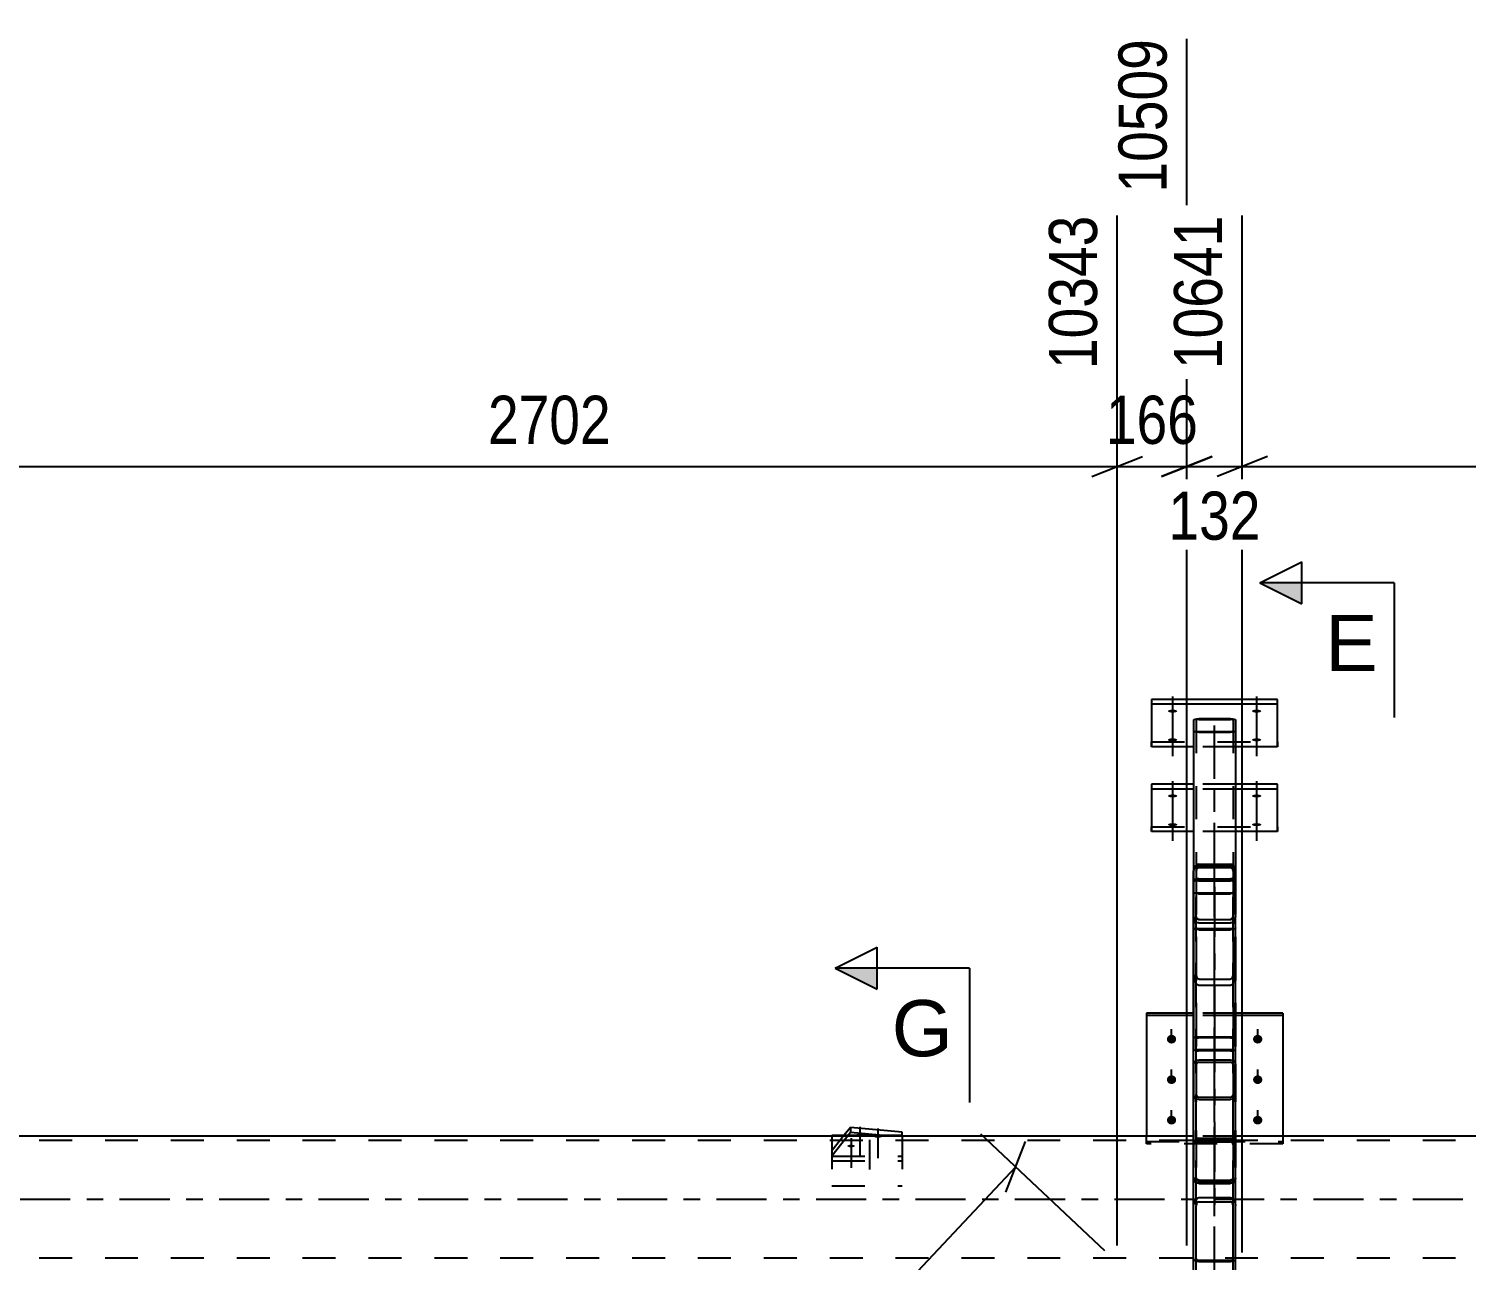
# Model space of a CAD drawing. Header units: millimetres. Extents: x -97 to 744, y -335 to 259.
# Drawn here: x 193.8 to 279.4, y -3.6 to 69.6 of the extents above; entities that cross this region are included whole.
import ezdxf

# ---------------------------------------------------------------- set-up
doc = ezdxf.new("R2010")
doc.units = ezdxf.units.MM
doc.linetypes.add('DXK_LINE_DOT2', pattern=[3.9198, 1.9599, -1.9599])
doc.linetypes.add('DXK_LINE_DOT3', pattern=[5.9187, 2.979, -0.9799, 0.9799, -0.9799])
doc.styles.add('Arial', font='ARIAL.TTF', dxfattribs={"height": 0.2})
doc.styles.add('Arial Narrow', font='ARIALN.TTF', dxfattribs={"height": 0.2})

# ---------------------------------------------------------------- blocks, each defined once
blk = doc.blocks.new('Part-761646924-1832 - 1692')
at = {"color": 2, "linetype": 'Continuous'}
for p, q in [((260.319, 11.069), (260.319, 3.75)), ((263.131, 11.069), (260.319, 11.069)), ((263.131, 10.932), (260.319, 10.932)), ((268.444, 11.069), (265.632, 11.069)), ((268.444, 10.932), (265.632, 10.932)), ((268.444, 11.069), (268.444, 3.75))]:
    blk.add_line(p, q, dxfattribs=at)
at = {"color": 7, "linetype": 'DXK_LINE_DOT2'}
for p, q in [((265.632, 11.069), (263.131, 11.069)), ((265.632, 10.932), (263.131, 10.932)), ((260.319, 3.297), (260.319, 3.75)), ((260.319, 3.434), (268.444, 3.434)), ((268.444, 3.75), (268.444, 3.297)), ((268.444, 3.297), (260.319, 3.297))]:
    blk.add_line(p, q, dxfattribs=at)
blk = doc.blocks.new('Part-761646924-1787 - 1692')
at = {"color": 2, "linetype": 'Continuous'}
for p, q in [((242.708, 4.279), (242.341, 3.807)), ((245.794, 3.998), (242.708, 4.279)), ((245.794, 3.807), (245.794, 3.998))]:
    blk.add_line(p, q, dxfattribs=at)
at = {"color": 7, "linetype": 'DXK_LINE_DOT2'}
for p, q in [((242.708, 4.279), (242.708, 3.998)), ((241.616, 2.594), (242.708, 3.998)), ((242.341, 3.807), (241.616, 2.875)), ((242.708, 3.998), (245.794, 3.716)), ((245.794, 3.807), (245.794, 2.283)), ((241.616, 2.875), (241.616, 2.283)), ((241.616, 2.565), (245.794, 2.565)), ((241.616, 2.283), (245.794, 2.283))]:
    blk.add_line(p, q, dxfattribs=at)
blk = doc.blocks.new('Bolt-761646924-2052 - 1692')
at = {"linetype": 'Continuous'}
for points in [[(243.265, 3.754), (243.218, 3.756), (243.173, 3.761), (243.133, 3.769), (243.098, 3.779), (243.07, 3.792), (243.051, 3.807), (243.041, 3.823), (243.041, 3.839), (243.051, 3.855), (243.07, 3.869), (243.098, 3.882), (243.133, 3.893), (243.173, 3.901), (243.218, 3.906), (243.265, 3.908), (243.312, 3.906), (243.356, 3.901), (243.397, 3.893), (243.432, 3.882), (243.46, 3.869), (243.479, 3.855), (243.489, 3.839), (243.489, 3.823), (243.479, 3.807), (243.46, 3.792), (243.432, 3.779), (243.397, 3.769), (243.356, 3.761), (243.312, 3.756)], [(244.352, 3.655), (244.305, 3.657), (244.261, 3.662), (244.22, 3.67), (244.185, 3.681), (244.157, 3.694), (244.138, 3.708), (244.128, 3.724), (244.128, 3.74), (244.138, 3.756), (244.157, 3.771), (244.185, 3.784), (244.22, 3.794), (244.261, 3.802), (244.305, 3.807), (244.352, 3.809), (244.399, 3.807), (244.444, 3.802), (244.484, 3.794), (244.519, 3.784), (244.547, 3.771), (244.566, 3.756), (244.576, 3.74), (244.576, 3.724), (244.566, 3.708), (244.547, 3.694), (244.519, 3.681), (244.484, 3.67), (244.444, 3.662), (244.399, 3.657)], [(242.751, 3.093), (242.704, 3.095), (242.659, 3.1), (242.619, 3.108), (242.584, 3.119), (242.556, 3.132), (242.537, 3.146), (242.527, 3.162), (242.527, 3.178), (242.537, 3.194), (242.556, 3.209), (242.584, 3.222), (242.619, 3.232), (242.659, 3.241), (242.704, 3.245), (242.751, 3.247), (242.798, 3.245), (242.842, 3.241), (242.883, 3.232), (242.918, 3.222), (242.946, 3.209), (242.965, 3.194), (242.975, 3.178), (242.975, 3.162), (242.965, 3.146), (242.946, 3.132), (242.918, 3.119), (242.883, 3.108), (242.842, 3.1), (242.798, 3.095)]]:
    blk.add_hatch(color=1, dxfattribs=at).paths.add_polyline_path(points)
at = {"color": 1, "linetype": 'Continuous'}
for p, q in [((243.265, 4.301), (243.265, 2.539)), ((242.751, 3.64), (242.751, 1.878)), ((244.352, 4.202), (244.352, 2.44))]:
    blk.add_line(p, q, dxfattribs=at)
at = {"color": 1, "linetype": 'DXK_LINE_DOT2'}
blk.add_line((243.838, 3.541), (243.838, 1.779), dxfattribs=at)
blk = doc.blocks.new('Part-761646924-1754 - 1692')
at = {"color": 7, "linetype": 'DXK_LINE_DOT2'}
for p, q in [((263.317, 0.073), (263.432, 0.112)), ((263.432, 0.112), (265.332, 0.112)), ((265.332, 0.112), (265.447, 0.073)), ((263.132, -0.398), (263.155, -0.203)), ((263.132, -64.881), (263.132, -0.398)), ((263.293, -0.301), (263.282, -0.398)), ((263.282, -64.881), (263.282, -0.398)), ((263.432, -0.143), (263.374, -0.163)), ((263.432, -0.143), (265.332, -0.143)), ((265.389, -0.163), (265.332, -0.143)), ((265.482, -0.398), (265.47, -0.301)), ((265.482, -64.881), (265.482, -0.398)), ((265.609, -0.203), (265.632, -0.398)), ((265.632, -64.881), (265.632, -0.398)), ((263.132, -3.512), (263.152, -3.604)), ((263.152, -3.604), (263.155, -3.61)), ((263.22, -3.664), (263.155, -3.61)), ((263.317, -3.7), (263.22, -3.664)), ((263.293, -3.563), (263.282, -3.512)), ((263.293, -3.563), (263.326, -3.604)), ((263.432, -3.713), (263.317, -3.7)), ((263.326, -3.604), (263.374, -3.623)), ((263.374, -3.623), (263.432, -3.629)), ((263.432, -3.629), (265.332, -3.629)), ((265.332, -3.713), (263.432, -3.713)), ((265.332, -3.629), (265.389, -3.623)), ((265.447, -3.7), (265.332, -3.713)), ((265.389, -3.623), (265.438, -3.605)), ((265.438, -3.605), (265.47, -3.563)), ((265.544, -3.664), (265.447, -3.7)), ((265.47, -3.563), (265.482, -3.512)), ((265.609, -3.61), (265.544, -3.664)), ((265.611, -3.604), (265.609, -3.61)), ((265.632, -3.512), (265.611, -3.604)), ((263.155, -62.085), (263.132, -62.28)), ((263.282, -62.28), (263.293, -62.183)), ((263.432, -61.77), (263.317, -61.809)), ((263.374, -62.045), (263.432, -62.025)), ((263.432, -61.77), (265.332, -61.77)), ((263.432, -62.025), (265.332, -62.025)), ((265.447, -61.809), (265.332, -61.77)), ((265.332, -62.025), (265.389, -62.045)), ((265.47, -62.183), (265.482, -62.28)), ((265.632, -62.28), (265.609, -62.085)), ((263.282, -64.723), (263.132, -64.723)), ((263.132, -64.881), (263.155, -64.92)), ((263.155, -64.92), (263.22, -64.953)), ((263.22, -64.953), (263.317, -64.975)), ((263.293, -64.9), (263.282, -64.881)), ((263.326, -64.917), (263.293, -64.9)), ((263.317, -64.975), (263.432, -64.983)), ((263.374, -64.928), (263.326, -64.917)), ((263.432, -64.932), (263.374, -64.928)), ((263.432, -64.932), (265.332, -64.932)), ((263.432, -64.983), (265.332, -64.983)), ((265.389, -64.928), (265.332, -64.932)), ((265.332, -64.983), (265.447, -64.975)), ((265.438, -64.917), (265.389, -64.928)), ((265.47, -64.9), (265.438, -64.917)), ((265.447, -64.975), (265.544, -64.953)), ((265.482, -64.881), (265.47, -64.9)), ((265.482, -64.723), (265.632, -64.723)), ((265.544, -64.953), (265.609, -64.92)), ((265.609, -64.92), (265.632, -64.881))]:
    blk.add_line(p, q, dxfattribs=at)
for centre, radius, start, end in [((263.617, -0.289), 0.47, 129.63838, 169.4395), ((265.147, -0.289), 0.47, 10.5605, 50.36162), ((263.524, -0.344), 0.235, 129.63838, 169.4395), ((265.239, -0.344), 0.235, 10.5605, 50.36162), ((263.617, -62.171), 0.47, 129.63838, 169.4395), ((263.524, -62.226), 0.235, 129.63838, 169.4395), ((265.239, -62.226), 0.235, 10.5605, 50.36162), ((265.147, -62.171), 0.47, 10.5605, 50.36162)]:
    blk.add_arc(centre, radius, start, end, dxfattribs=at)
blk = doc.blocks.new('Part-761646924-1838 - 1692')
at = {"color": 2, "linetype": 'Continuous'}
for p, q in [((260.631, 24.682), (260.631, 24.398)), ((263.132, 24.682), (260.631, 24.682)), ((260.631, 24.398), (260.631, 21.877)), ((263.132, 24.398), (260.631, 24.398)), ((268.131, 24.682), (265.632, 24.682)), ((268.131, 24.398), (265.632, 24.398)), ((268.131, 24.398), (268.131, 24.682)), ((268.131, 21.877), (268.131, 24.398)), ((263.132, 21.877), (260.631, 21.877)), ((268.131, 21.877), (265.632, 21.877))]:
    blk.add_line(p, q, dxfattribs=at)
at = {"color": 7, "linetype": 'DXK_LINE_DOT2'}
for p, q in [((265.632, 24.682), (263.132, 24.682)), ((265.632, 24.398), (263.132, 24.398)), ((260.631, 21.877), (260.631, 22.16)), ((260.631, 22.16), (268.131, 22.16)), ((265.632, 21.877), (263.132, 21.877)), ((268.131, 22.16), (268.131, 21.877))]:
    blk.add_line(p, q, dxfattribs=at)
blk = doc.blocks.new('Part-761646924-1795 - 1692')
at = {"color": 7, "linetype": 'DXK_LINE_DOT2'}
for p, q in [((349.276, 3.5), (0, 3.5)), ((265.632, 3.75), (263.132, 3.75)), ((349.276, -3.5), (0, -3.5))]:
    blk.add_line(p, q, dxfattribs=at)
at = {"color": 2, "linetype": 'Continuous'}
for p, q in [((263.132, 3.75), (115.632, 3.75)), ((349.276, 3.75), (265.632, 3.75))]:
    blk.add_line(p, q, dxfattribs=at)
at = {"color": 7, "linetype": 'DXK_LINE_DOT3'}
blk.add_line((-2, 0), (349.276, 0), dxfattribs=at)
blk = doc.blocks.new('Part-761646924-1879 - 1692')
at = {"color": 7, "linetype": 'DXK_LINE_DOT3'}
blk.add_line((264.382, -1.001), (264.382, 21.447), dxfattribs=at)
at = {"color": 2, "linetype": 'Continuous'}
for p, q in [((263.155, 19.683), (263.132, 19.522)), ((263.22, 19.819), (263.155, 19.683)), ((263.317, 19.91), (263.22, 19.819)), ((263.432, 19.942), (263.317, 19.91)), ((263.432, 19.942), (265.332, 19.942)), ((265.447, 19.91), (265.332, 19.942)), ((265.544, 19.819), (265.447, 19.91)), ((265.609, 19.683), (265.544, 19.819)), ((265.632, 19.522), (265.609, 19.683))]:
    blk.add_line(p, q, dxfattribs=at)
at = {"color": 7, "linetype": 'DXK_LINE_DOT2'}
for p, q in [((263.326, 19.67), (263.374, 19.716)), ((263.374, 19.716), (263.432, 19.732)), ((263.432, 19.732), (265.332, 19.732)), ((265.332, 19.732), (265.389, 19.716)), ((265.389, 19.716), (265.438, 19.67)), ((263.132, 19.522), (263.132, 1.251)), ((263.282, 19.522), (263.293, 19.602)), ((263.282, 19.522), (263.282, 1.251)), ((263.293, 19.602), (263.326, 19.67)), ((265.438, 19.67), (265.47, 19.602)), ((265.47, 19.602), (265.482, 19.522)), ((265.482, 19.522), (265.482, 1.251)), ((265.632, 19.522), (265.632, 1.251)), ((263.132, 16.857), (263.155, 16.696)), ((263.155, 16.696), (263.22, 16.56)), ((263.22, 16.56), (263.317, 16.469)), ((263.293, 16.777), (263.282, 16.857)), ((263.317, 16.727), (263.293, 16.777)), ((263.326, 16.709), (263.317, 16.727)), ((263.317, 16.469), (263.432, 16.437)), ((263.374, 16.663), (263.326, 16.709)), ((263.432, 16.647), (263.374, 16.663)), ((263.432, 16.647), (265.332, 16.647)), ((263.432, 16.437), (265.332, 16.437)), ((265.389, 16.663), (265.332, 16.647)), ((265.332, 16.437), (265.447, 16.469)), ((265.438, 16.709), (265.389, 16.663)), ((265.438, 16.709), (265.447, 16.727)), ((265.447, 16.727), (265.47, 16.777)), ((265.447, 16.469), (265.544, 16.56)), ((265.47, 16.777), (265.482, 16.857)), ((265.544, 16.56), (265.609, 16.696)), ((265.609, 16.696), (265.632, 16.857)), ((263.317, 3.554), (263.432, 3.578)), ((263.432, 3.578), (265.332, 3.578)), ((265.332, 3.578), (265.447, 3.554)), ((263.132, 3.261), (263.155, 3.382)), ((263.293, 3.321), (263.282, 3.261)), ((263.326, 3.373), (263.293, 3.321)), ((263.374, 3.407), (263.326, 3.373)), ((263.432, 3.419), (263.374, 3.407)), ((263.432, 3.419), (265.332, 3.419)), ((265.389, 3.407), (265.332, 3.419)), ((265.438, 3.373), (265.389, 3.407)), ((265.47, 3.321), (265.438, 3.373)), ((265.482, 3.261), (265.47, 3.321)), ((265.609, 3.382), (265.632, 3.261)), ((263.155, 1.13), (263.132, 1.251)), ((263.282, 1.251), (263.293, 1.19)), ((263.293, 1.19), (263.326, 1.139)), ((263.432, 0.934), (263.317, 0.958)), ((263.326, 1.139), (263.374, 1.104)), ((263.374, 1.104), (263.432, 1.092)), ((263.432, 1.092), (265.332, 1.092)), ((263.432, 0.934), (265.332, 0.934)), ((265.332, 1.092), (265.389, 1.104)), ((265.447, 0.958), (265.332, 0.934)), ((265.389, 1.104), (265.438, 1.139)), ((265.438, 1.139), (265.47, 1.19)), ((265.47, 1.19), (265.482, 1.251)), ((265.632, 1.251), (265.609, 1.13))]:
    blk.add_line(p, q, dxfattribs=at)
for centre, start, end in [((263.443, 3.272), 114.13751, 159.07387), ((265.32, 3.272), 20.92613, 65.86249), ((263.443, 1.24), 200.92613, 245.86249), ((265.32, 1.24), 294.13751, 339.07387)]:
    blk.add_arc(centre, 0.309, start, end, dxfattribs=at)
blk = doc.blocks.new('Part-761646924-1894 - 1692')
at = {"color": 7, "linetype": 'DXK_LINE_DOT3'}
blk.add_line((264.382, -75.615), (264.382, 28.189), dxfattribs=at)
at = {"color": 2, "linetype": 'Continuous'}
for p, q in [((263.132, 19.522), (263.155, 19.683)), ((263.155, 19.683), (263.22, 19.819)), ((263.22, 19.819), (263.317, 19.91)), ((263.317, 19.91), (263.432, 19.942)), ((263.432, 19.942), (265.332, 19.942)), ((265.332, 19.942), (265.447, 19.91)), ((265.447, 19.91), (265.544, 19.819)), ((265.544, 19.819), (265.609, 19.683)), ((265.609, 19.683), (265.632, 19.522)), ((263.132, -66.292), (263.132, 19.522)), ((265.632, -66.292), (265.632, 19.522)), ((263.155, -66.374), (263.132, -66.292)), ((263.22, -66.443), (263.155, -66.374)), ((263.317, -66.49), (263.22, -66.443)), ((263.432, -66.506), (263.317, -66.49)), ((263.432, -66.506), (265.332, -66.506)), ((265.447, -66.49), (265.332, -66.506)), ((265.544, -66.443), (265.447, -66.49)), ((265.609, -66.374), (265.544, -66.443)), ((265.632, -66.292), (265.609, -66.374))]:
    blk.add_line(p, q, dxfattribs=at)
at = {"color": 7, "linetype": 'DXK_LINE_DOT2'}
for p, q in [((263.374, 19.716), (263.326, 19.67)), ((263.432, 19.732), (263.374, 19.716)), ((263.432, 19.732), (265.332, 19.732)), ((265.389, 19.716), (265.332, 19.732)), ((265.438, 19.67), (265.389, 19.716)), ((263.293, 19.602), (263.282, 19.522)), ((263.282, -66.292), (263.282, 19.522)), ((263.326, 19.67), (263.293, 19.602)), ((265.47, 19.602), (265.438, 19.67)), ((265.482, 19.522), (265.47, 19.602)), ((265.482, -66.292), (265.482, 19.522)), ((263.155, 16.696), (263.132, 16.857)), ((263.22, 16.56), (263.155, 16.696)), ((263.317, 16.469), (263.22, 16.56)), ((263.293, 16.777), (263.282, 16.857)), ((263.317, 16.727), (263.293, 16.777)), ((263.326, 16.709), (263.317, 16.727)), ((263.432, 16.437), (263.317, 16.469)), ((263.326, 16.709), (263.374, 16.663)), ((263.374, 16.663), (263.432, 16.647)), ((263.432, 16.647), (265.332, 16.647)), ((263.432, 16.437), (265.332, 16.437)), ((265.332, 16.647), (265.389, 16.663)), ((265.447, 16.469), (265.332, 16.437)), ((265.389, 16.663), (265.438, 16.709)), ((265.438, 16.709), (265.447, 16.727)), ((265.447, 16.727), (265.47, 16.777)), ((265.544, 16.56), (265.447, 16.469)), ((265.47, 16.777), (265.482, 16.857)), ((265.609, 16.696), (265.544, 16.56)), ((265.632, 16.857), (265.609, 16.696)), ((263.132, -64.937), (263.155, -64.855)), ((263.155, -64.855), (263.22, -64.786)), ((263.22, -64.786), (263.317, -64.739)), ((263.293, -64.896), (263.282, -64.937)), ((263.326, -64.861), (263.293, -64.896)), ((263.317, -64.739), (263.432, -64.723)), ((263.374, -64.838), (263.326, -64.861)), ((263.432, -64.83), (263.374, -64.838)), ((263.432, -64.723), (265.332, -64.723)), ((263.432, -64.83), (265.332, -64.83)), ((265.332, -64.723), (265.447, -64.739)), ((265.389, -64.838), (265.332, -64.83)), ((265.438, -64.861), (265.389, -64.838)), ((265.47, -64.896), (265.438, -64.861)), ((265.447, -64.739), (265.544, -64.786)), ((265.482, -64.937), (265.47, -64.896)), ((265.544, -64.786), (265.609, -64.855)), ((265.609, -64.855), (265.632, -64.937)), ((263.282, -66.292), (263.293, -66.333)), ((263.293, -66.333), (263.326, -66.368)), ((263.326, -66.368), (263.374, -66.391)), ((263.374, -66.391), (263.432, -66.399)), ((263.432, -66.399), (265.332, -66.399)), ((265.332, -66.399), (265.389, -66.391)), ((265.389, -66.391), (265.438, -66.368)), ((265.438, -66.368), (265.47, -66.333)), ((265.47, -66.333), (265.482, -66.292))]:
    blk.add_line(p, q, dxfattribs=at)
blk = doc.blocks.new('Bolt-761646924-2071 - 1692')
at = {"linetype": 'Continuous'}
for points in [[(261.819, 9.781), (261.877, 9.776), (261.931, 9.759), (261.981, 9.732), (262.024, 9.696), (262.057, 9.652), (262.081, 9.603), (262.093, 9.55), (262.093, 9.496), (262.081, 9.443), (262.057, 9.394), (262.024, 9.35), (261.981, 9.314), (261.931, 9.287), (261.877, 9.27), (261.819, 9.264), (261.762, 9.27), (261.707, 9.287), (261.658, 9.314), (261.615, 9.35), (261.581, 9.394), (261.558, 9.443), (261.546, 9.496), (261.546, 9.55), (261.558, 9.603), (261.581, 9.652), (261.615, 9.696), (261.658, 9.732), (261.707, 9.759), (261.762, 9.776)], [(266.944, 9.781), (267.002, 9.776), (267.056, 9.759), (267.106, 9.732), (267.149, 9.696), (267.182, 9.652), (267.206, 9.603), (267.218, 9.55), (267.218, 9.496), (267.206, 9.443), (267.182, 9.394), (267.149, 9.35), (267.106, 9.314), (267.056, 9.287), (267.002, 9.27), (266.944, 9.264), (266.887, 9.27), (266.832, 9.287), (266.783, 9.314), (266.74, 9.35), (266.706, 9.394), (266.683, 9.443), (266.671, 9.496), (266.671, 9.55), (266.683, 9.603), (266.706, 9.652), (266.74, 9.696), (266.783, 9.732), (266.832, 9.759), (266.887, 9.776)], [(261.819, 7.373), (261.877, 7.368), (261.931, 7.351), (261.981, 7.324), (262.024, 7.288), (262.057, 7.244), (262.081, 7.195), (262.093, 7.142), (262.093, 7.088), (262.081, 7.035), (262.057, 6.986), (262.024, 6.942), (261.981, 6.906), (261.931, 6.879), (261.877, 6.862), (261.819, 6.856), (261.762, 6.862), (261.707, 6.879), (261.658, 6.906), (261.615, 6.942), (261.581, 6.986), (261.558, 7.035), (261.546, 7.088), (261.546, 7.142), (261.558, 7.195), (261.581, 7.244), (261.615, 7.288), (261.658, 7.324), (261.707, 7.351), (261.762, 7.368)], [(266.944, 7.373), (267.002, 7.368), (267.056, 7.351), (267.106, 7.324), (267.149, 7.288), (267.182, 7.244), (267.206, 7.195), (267.218, 7.142), (267.218, 7.088), (267.206, 7.035), (267.182, 6.986), (267.149, 6.942), (267.106, 6.906), (267.056, 6.879), (267.002, 6.862), (266.944, 6.856), (266.887, 6.862), (266.832, 6.879), (266.783, 6.906), (266.74, 6.942), (266.706, 6.986), (266.683, 7.035), (266.671, 7.088), (266.671, 7.142), (266.683, 7.195), (266.706, 7.244), (266.74, 7.288), (266.783, 7.324), (266.832, 7.351), (266.887, 7.368)], [(261.819, 4.965), (261.877, 4.96), (261.931, 4.943), (261.981, 4.916), (262.024, 4.88), (262.057, 4.836), (262.081, 4.787), (262.093, 4.734), (262.093, 4.68), (262.081, 4.627), (262.057, 4.578), (262.024, 4.534), (261.981, 4.498), (261.931, 4.471), (261.877, 4.454), (261.819, 4.448), (261.762, 4.454), (261.707, 4.471), (261.658, 4.498), (261.615, 4.534), (261.581, 4.578), (261.558, 4.627), (261.546, 4.68), (261.546, 4.734), (261.558, 4.787), (261.581, 4.836), (261.615, 4.88), (261.658, 4.916), (261.707, 4.943), (261.762, 4.96)], [(266.944, 4.965), (267.002, 4.96), (267.056, 4.943), (267.106, 4.916), (267.149, 4.88), (267.182, 4.836), (267.206, 4.787), (267.218, 4.734), (267.218, 4.68), (267.206, 4.627), (267.182, 4.578), (267.149, 4.534), (267.106, 4.498), (267.056, 4.471), (267.002, 4.454), (266.944, 4.448), (266.887, 4.454), (266.832, 4.471), (266.783, 4.498), (266.74, 4.534), (266.706, 4.578), (266.683, 4.627), (266.671, 4.68), (266.671, 4.734), (266.683, 4.787), (266.706, 4.836), (266.74, 4.88), (266.783, 4.916), (266.832, 4.943), (266.887, 4.96)]]:
    blk.add_hatch(color=1, dxfattribs=at).paths.add_polyline_path(points)
at = {"color": 1, "linetype": 'Continuous'}
for p, q in [((261.819, 9.412), (261.819, 10.121)), ((266.944, 9.412), (266.944, 10.121)), ((261.819, 7.004), (261.819, 7.713)), ((266.944, 7.004), (266.944, 7.713)), ((261.819, 4.596), (261.819, 5.305)), ((266.944, 4.596), (266.944, 5.305))]:
    blk.add_line(p, q, dxfattribs=at)
at = {"color": 1, "linetype": 'DXK_LINE_DOT2'}
for p, q in [((264.382, 9.412), (264.382, 10.121)), ((264.382, 4.596), (264.382, 5.305))]:
    blk.add_line(p, q, dxfattribs=at)
blk = doc.blocks.new('Part-761646924-1962 - 1692')
at = {"color": 7, "linetype": 'DXK_LINE_DOT3'}
blk.add_line((264.382, 10.535), (264.382, -1.109), dxfattribs=at)
at = {"color": 7, "linetype": 'DXK_LINE_DOT2'}
for p, q in [((263.132, 8.008), (263.155, 8.115)), ((263.132, 8.008), (263.132, 1.3)), ((263.155, 8.115), (263.22, 8.207)), ((263.22, 8.207), (263.317, 8.268)), ((263.293, 8.061), (263.282, 8.008)), ((263.282, 8.008), (263.282, 1.3)), ((263.326, 8.107), (263.293, 8.061)), ((263.317, 8.268), (263.432, 8.289)), ((263.374, 8.138), (263.326, 8.107)), ((263.432, 8.149), (263.374, 8.138)), ((263.432, 8.289), (265.332, 8.289)), ((263.432, 8.149), (265.332, 8.149)), ((265.332, 8.289), (265.447, 8.268)), ((265.389, 8.138), (265.332, 8.149)), ((265.438, 8.107), (265.389, 8.138)), ((265.47, 8.061), (265.438, 8.107)), ((265.447, 8.268), (265.544, 8.207)), ((265.482, 8.008), (265.47, 8.061)), ((265.482, 8.008), (265.482, 1.3)), ((265.544, 8.207), (265.609, 8.115)), ((265.609, 8.115), (265.632, 8.008)), ((265.632, 8.008), (265.632, 1.3)), ((263.155, 6.114), (263.132, 6.222)), ((263.22, 6.023), (263.155, 6.114)), ((263.317, 5.962), (263.22, 6.023)), ((263.282, 6.222), (263.293, 6.168)), ((263.293, 6.168), (263.326, 6.122)), ((263.326, 6.122), (263.374, 6.092)), ((263.374, 6.092), (263.432, 6.081)), ((263.432, 6.081), (265.332, 6.081)), ((265.332, 6.081), (265.389, 6.092)), ((265.389, 6.092), (265.438, 6.122)), ((265.438, 6.122), (265.47, 6.168)), ((265.544, 6.023), (265.447, 5.962)), ((265.47, 6.168), (265.482, 6.222)), ((265.609, 6.114), (265.544, 6.023)), ((265.632, 6.222), (265.609, 6.114)), ((263.432, 5.94), (263.317, 5.962)), ((263.432, 5.94), (265.332, 5.94)), ((265.447, 5.962), (265.332, 5.94)), ((263.151, 3.427), (263.132, 3.322)), ((263.155, 3.444), (263.151, 3.427)), ((263.293, 3.383), (263.326, 3.435)), ((263.432, 3.641), (263.317, 3.617)), ((263.326, 3.435), (263.374, 3.47)), ((263.374, 3.47), (263.432, 3.482)), ((263.432, 3.641), (265.332, 3.641)), ((263.432, 3.482), (265.332, 3.482)), ((265.447, 3.617), (265.332, 3.641)), ((265.332, 3.482), (265.389, 3.47)), ((265.389, 3.47), (265.438, 3.435)), ((265.438, 3.435), (265.47, 3.383)), ((265.612, 3.427), (265.609, 3.444)), ((265.632, 3.322), (265.612, 3.427)), ((263.282, 3.322), (263.293, 3.383)), ((265.47, 3.383), (265.482, 3.322)), ((263.132, 1.3), (263.155, 1.178)), ((263.293, 1.239), (263.282, 1.3)), ((263.326, 1.187), (263.293, 1.239)), ((263.317, 1.005), (263.432, 0.981)), ((263.374, 1.153), (263.326, 1.187)), ((263.432, 1.141), (263.374, 1.153)), ((263.432, 1.141), (265.332, 1.141)), ((263.432, 0.981), (265.332, 0.981)), ((265.389, 1.153), (265.332, 1.141)), ((265.332, 0.981), (265.447, 1.005)), ((265.438, 1.187), (265.389, 1.153)), ((265.47, 1.239), (265.438, 1.187)), ((265.482, 1.3), (265.47, 1.239)), ((265.609, 1.178), (265.632, 1.3))]:
    blk.add_line(p, q, dxfattribs=at)
for centre, start, end in [((265.319, 3.334), 20.75832, 65.68004), ((263.445, 1.288), 200.75832, 245.68004), ((265.319, 1.288), 294.31996, 339.24168)]:
    blk.add_arc(centre, 0.31, start, end, dxfattribs=at)
blk = doc.blocks.new('Bolt-761646924-2017 - 1692')
at = {"linetype": 'Continuous'}
for points in [[(266.881, 24.081), (266.938, 24.079), (266.993, 24.073), (267.043, 24.064), (267.085, 24.051), (267.119, 24.036), (267.143, 24.019), (267.154, 24.001), (267.154, 23.982), (267.143, 23.964), (267.119, 23.947), (267.085, 23.932), (267.043, 23.919), (266.993, 23.91), (266.938, 23.904), (266.881, 23.902), (266.824, 23.904), (266.769, 23.91), (266.719, 23.919), (266.677, 23.932), (266.643, 23.947), (266.619, 23.964), (266.608, 23.982), (266.608, 24.001), (266.619, 24.019), (266.643, 24.036), (266.677, 24.051), (266.719, 24.064), (266.769, 24.073), (266.824, 24.079)], [(266.881, 22.373), (266.938, 22.371), (266.993, 22.365), (267.043, 22.356), (267.085, 22.343), (267.119, 22.328), (267.143, 22.311), (267.154, 22.293), (267.154, 22.274), (267.143, 22.256), (267.119, 22.239), (267.085, 22.224), (267.043, 22.211), (266.993, 22.202), (266.938, 22.196), (266.881, 22.194), (266.824, 22.196), (266.769, 22.202), (266.719, 22.211), (266.677, 22.224), (266.643, 22.239), (266.619, 22.256), (266.608, 22.274), (266.608, 22.293), (266.619, 22.311), (266.643, 22.328), (266.677, 22.343), (266.719, 22.356), (266.769, 22.365), (266.824, 22.371)]]:
    blk.add_hatch(color=1, dxfattribs=at).paths.add_polyline_path(points)
at = {"color": 1, "linetype": 'Continuous'}
for p, q in [((266.881, 24.866), (266.881, 23.022)), ((266.881, 23.158), (266.881, 21.314))]:
    blk.add_line(p, q, dxfattribs=at)
blk = doc.blocks.new('Part-761646924-2043 - 1692')
at = {"color": 2, "linetype": 'Continuous'}
for p, q in [((263.131, 18.891), (263.132, 18.893)), ((263.131, 18.891), (263.131, 8.93)), ((263.131, 9.549), (263.132, 9.55)), ((263.132, 8.929), (263.131, 8.93))]:
    blk.add_line(p, q, dxfattribs=at)
at = {"color": 7, "linetype": 'DXK_LINE_DOT2'}
for p, q in [((263.132, 18.893), (263.154, 18.929)), ((263.154, 18.929), (263.219, 18.96)), ((263.219, 18.96), (263.316, 18.981)), ((263.292, 18.91), (263.281, 18.891)), ((263.281, 18.891), (263.281, 8.93)), ((263.325, 18.926), (263.292, 18.91)), ((263.316, 18.981), (263.431, 18.989)), ((263.374, 18.936), (263.325, 18.926)), ((263.431, 18.94), (263.374, 18.936)), ((263.431, 18.989), (265.331, 18.989)), ((263.431, 18.94), (265.331, 18.94)), ((265.331, 18.989), (265.446, 18.981)), ((265.388, 18.936), (265.331, 18.94)), ((265.437, 18.926), (265.388, 18.936)), ((265.469, 18.91), (265.437, 18.926)), ((265.446, 18.981), (265.543, 18.96)), ((265.481, 18.891), (265.469, 18.91)), ((265.481, 18.891), (265.481, 8.93)), ((265.543, 18.96), (265.608, 18.929)), ((265.608, 18.929), (265.631, 18.891)), ((265.631, 18.891), (265.631, 8.93)), ((263.154, 18.236), (263.131, 18.273)), ((263.219, 18.204), (263.154, 18.236)), ((263.316, 18.183), (263.219, 18.204)), ((263.281, 18.273), (263.292, 18.254)), ((263.292, 18.254), (263.325, 18.239)), ((263.431, 18.175), (263.316, 18.183)), ((263.325, 18.239), (263.374, 18.228)), ((263.374, 18.228), (263.431, 18.224)), ((263.431, 18.224), (265.331, 18.224)), ((263.431, 18.175), (265.331, 18.175)), ((265.331, 18.224), (265.388, 18.228)), ((265.446, 18.183), (265.331, 18.175)), ((265.388, 18.228), (265.437, 18.239)), ((265.437, 18.239), (265.447, 18.243)), ((265.543, 18.204), (265.446, 18.183)), ((265.447, 18.243), (265.469, 18.254)), ((265.469, 18.254), (265.481, 18.273)), ((265.608, 18.236), (265.543, 18.204)), ((265.631, 18.273), (265.608, 18.236)), ((263.132, 9.55), (263.154, 9.586)), ((263.219, 9.618), (263.154, 9.586)), ((263.316, 9.639), (263.219, 9.618)), ((263.281, 9.549), (263.292, 9.567)), ((263.292, 9.567), (263.325, 9.583)), ((263.431, 9.646), (263.316, 9.639)), ((263.325, 9.583), (263.374, 9.594)), ((263.374, 9.594), (263.431, 9.597)), ((265.331, 9.646), (263.431, 9.646)), ((265.331, 9.597), (263.431, 9.597)), ((265.446, 9.639), (265.331, 9.646)), ((265.331, 9.597), (265.388, 9.594)), ((265.388, 9.594), (265.437, 9.583)), ((265.437, 9.583), (265.469, 9.567)), ((265.543, 9.618), (265.446, 9.639)), ((265.469, 9.567), (265.481, 9.549)), ((265.608, 9.586), (265.543, 9.618)), ((265.631, 9.549), (265.608, 9.586)), ((263.154, 8.893), (263.132, 8.929)), ((263.154, 8.893), (263.219, 8.861)), ((263.219, 8.861), (263.316, 8.84)), ((263.292, 8.912), (263.281, 8.93)), ((263.325, 8.896), (263.292, 8.912)), ((263.316, 8.84), (263.431, 8.833)), ((263.374, 8.885), (263.325, 8.896)), ((263.431, 8.882), (263.374, 8.885)), ((265.331, 8.882), (263.431, 8.882)), ((265.331, 8.833), (263.431, 8.833)), ((265.388, 8.885), (265.331, 8.882)), ((265.331, 8.833), (265.446, 8.84)), ((265.437, 8.896), (265.388, 8.885)), ((265.469, 8.912), (265.437, 8.896)), ((265.446, 8.84), (265.543, 8.861)), ((265.481, 8.93), (265.469, 8.912)), ((265.543, 8.861), (265.608, 8.893)), ((265.608, 8.893), (265.631, 8.93))]:
    blk.add_line(p, q, dxfattribs=at)
at = {"color": 7, "linetype": 'DXK_LINE_DOT3'}
blk.add_line((264.381, 18.582), (264.381, 9.239), dxfattribs=at)
blk = doc.blocks.new('Part-761646924-2050 - 1692')
at = {"color": 2, "linetype": 'Continuous'}
for p, q in [((263.132, 28.491), (263.155, 28.528)), ((263.132, 28.491), (263.132, 19.522)), ((263.155, 28.528), (263.22, 28.56)), ((263.22, 28.56), (263.317, 28.581)), ((263.317, 28.581), (263.432, 28.589)), ((263.432, 28.589), (265.332, 28.589)), ((265.332, 28.589), (265.447, 28.581)), ((265.447, 28.581), (265.544, 28.56)), ((265.544, 28.56), (265.609, 28.528)), ((265.609, 28.528), (265.632, 28.491)), ((265.632, 28.491), (265.632, 19.521)), ((263.155, 19.763), (263.132, 19.726)), ((263.204, 19.787), (263.155, 19.763)), ((265.559, 19.787), (265.609, 19.763)), ((265.632, 19.726), (265.609, 19.763))]:
    blk.add_line(p, q, dxfattribs=at)
at = {"color": 7, "linetype": 'DXK_LINE_DOT2'}
for p, q in [((263.293, 28.51), (263.282, 28.491)), ((263.282, 28.491), (263.282, 19.107)), ((263.326, 28.525), (263.293, 28.51)), ((263.374, 28.536), (263.326, 28.525)), ((263.432, 28.54), (263.374, 28.536)), ((263.432, 28.54), (265.332, 28.54)), ((265.389, 28.536), (265.332, 28.54)), ((265.438, 28.525), (265.389, 28.536)), ((265.47, 28.51), (265.438, 28.525)), ((265.482, 28.491), (265.47, 28.51)), ((265.482, 28.491), (265.482, 19.107)), ((263.155, 27.835), (263.132, 27.873)), ((263.22, 27.804), (263.155, 27.835)), ((263.317, 27.783), (263.22, 27.804)), ((263.282, 27.873), (263.293, 27.854)), ((263.293, 27.854), (263.326, 27.838)), ((263.432, 27.775), (263.317, 27.783)), ((263.326, 27.838), (263.374, 27.828)), ((263.374, 27.828), (263.432, 27.824)), ((263.432, 27.824), (265.332, 27.824)), ((263.432, 27.775), (265.332, 27.775)), ((265.332, 27.824), (265.389, 27.828)), ((265.447, 27.783), (265.332, 27.775)), ((265.389, 27.828), (265.438, 27.838)), ((265.438, 27.838), (265.447, 27.843)), ((265.447, 27.843), (265.47, 27.854)), ((265.544, 27.804), (265.447, 27.783)), ((265.47, 27.854), (265.482, 27.873)), ((265.609, 27.835), (265.544, 27.804)), ((265.632, 27.873), (265.609, 27.835)), ((263.22, 19.795), (263.204, 19.787)), ((263.317, 19.816), (263.22, 19.795)), ((263.282, 19.726), (263.293, 19.744)), ((263.293, 19.744), (263.326, 19.76)), ((263.432, 19.823), (263.317, 19.816)), ((263.326, 19.76), (263.374, 19.771)), ((263.374, 19.771), (263.432, 19.774)), ((263.432, 19.823), (265.332, 19.823)), ((263.432, 19.774), (265.332, 19.774)), ((265.447, 19.816), (265.332, 19.823)), ((265.332, 19.774), (265.389, 19.771)), ((265.389, 19.771), (265.438, 19.76)), ((265.438, 19.76), (265.47, 19.744)), ((265.544, 19.795), (265.447, 19.816)), ((265.47, 19.744), (265.482, 19.726)), ((265.544, 19.795), (265.559, 19.787)), ((263.132, 19.522), (263.132, 19.107)), ((263.132, 19.107), (263.155, 19.07)), ((263.155, 19.07), (263.22, 19.038)), ((263.22, 19.038), (263.317, 19.017)), ((263.293, 19.089), (263.282, 19.107)), ((263.326, 19.073), (263.293, 19.089)), ((263.317, 19.017), (263.432, 19.01)), ((263.374, 19.062), (263.326, 19.073)), ((263.432, 19.059), (263.374, 19.062)), ((263.432, 19.059), (265.332, 19.059)), ((263.432, 19.01), (265.332, 19.01)), ((265.389, 19.062), (265.332, 19.059)), ((265.332, 19.01), (265.447, 19.017)), ((265.438, 19.073), (265.389, 19.062)), ((265.47, 19.089), (265.438, 19.073)), ((265.447, 19.017), (265.544, 19.038)), ((265.482, 19.107), (265.47, 19.089)), ((265.544, 19.038), (265.609, 19.07)), ((265.609, 19.07), (265.632, 19.107)), ((265.632, 19.521), (265.632, 19.107))]:
    blk.add_line(p, q, dxfattribs=at)
at = {"color": 7, "linetype": 'DXK_LINE_DOT3'}
blk.add_line((264.382, 19.416), (264.382, 28.182), dxfattribs=at)
blk = doc.blocks.new('Bolt-761646924-2109 - 1692')
at = {"linetype": 'Continuous'}
for points in [[(266.881, 29.125), (266.938, 29.123), (266.993, 29.118), (267.043, 29.108), (267.085, 29.096), (267.119, 29.081), (267.143, 29.063), (267.154, 29.045), (267.154, 29.026), (267.143, 29.008), (267.119, 28.991), (267.085, 28.976), (267.043, 28.963), (266.993, 28.954), (266.938, 28.948), (266.881, 28.946), (266.824, 28.948), (266.769, 28.954), (266.719, 28.963), (266.677, 28.976), (266.643, 28.991), (266.619, 29.008), (266.608, 29.026), (266.608, 29.045), (266.619, 29.063), (266.643, 29.081), (266.677, 29.096), (266.719, 29.108), (266.769, 29.118), (266.824, 29.123)], [(266.881, 27.417), (266.938, 27.415), (266.993, 27.41), (267.043, 27.4), (267.085, 27.388), (267.119, 27.373), (267.143, 27.355), (267.154, 27.337), (267.154, 27.318), (267.143, 27.3), (267.119, 27.283), (267.085, 27.268), (267.043, 27.255), (266.993, 27.246), (266.938, 27.24), (266.881, 27.238), (266.824, 27.24), (266.769, 27.246), (266.719, 27.255), (266.677, 27.268), (266.643, 27.283), (266.619, 27.3), (266.608, 27.318), (266.608, 27.337), (266.619, 27.355), (266.643, 27.373), (266.677, 27.388), (266.719, 27.4), (266.769, 27.41), (266.824, 27.415)]]:
    blk.add_hatch(color=1, dxfattribs=at).paths.add_polyline_path(points)
at = {"color": 1, "linetype": 'Continuous'}
for p, q in [((266.881, 29.911), (266.881, 28.067)), ((266.881, 28.202), (266.881, 26.359))]:
    blk.add_line(p, q, dxfattribs=at)
blk = doc.blocks.new('Part-761646924-2113 - 1692')
at = {"color": 2, "linetype": 'Continuous'}
for p, q in [((260.631, 29.726), (260.631, 29.443)), ((268.131, 29.726), (260.631, 29.726)), ((260.631, 29.443), (260.631, 26.921)), ((268.131, 29.443), (260.631, 29.443)), ((268.131, 29.443), (268.131, 29.726)), ((268.131, 26.921), (268.131, 29.443)), ((263.132, 26.921), (260.631, 26.921)), ((268.131, 26.921), (265.632, 26.921))]:
    blk.add_line(p, q, dxfattribs=at)
at = {"color": 7, "linetype": 'DXK_LINE_DOT2'}
for p, q in [((260.631, 26.921), (260.631, 27.205)), ((260.631, 27.205), (268.131, 27.205)), ((265.632, 26.921), (263.132, 26.921)), ((268.131, 27.205), (268.131, 26.921))]:
    blk.add_line(p, q, dxfattribs=at)
blk = doc.blocks.new('Bolt-761646924-2114 - 1692')
at = {"linetype": 'Continuous'}
for points in [[(261.881, 24.081), (261.938, 24.079), (261.993, 24.073), (262.043, 24.064), (262.085, 24.051), (262.119, 24.036), (262.143, 24.019), (262.154, 24.001), (262.154, 23.982), (262.143, 23.964), (262.119, 23.947), (262.085, 23.932), (262.043, 23.919), (261.993, 23.91), (261.938, 23.904), (261.881, 23.902), (261.824, 23.904), (261.769, 23.91), (261.719, 23.919), (261.677, 23.932), (261.643, 23.947), (261.619, 23.964), (261.608, 23.982), (261.608, 24.001), (261.619, 24.019), (261.643, 24.036), (261.677, 24.051), (261.719, 24.064), (261.769, 24.073), (261.824, 24.079)], [(261.881, 22.373), (261.938, 22.371), (261.993, 22.365), (262.043, 22.356), (262.085, 22.343), (262.119, 22.328), (262.143, 22.311), (262.154, 22.293), (262.154, 22.274), (262.143, 22.256), (262.119, 22.239), (262.085, 22.224), (262.043, 22.211), (261.993, 22.202), (261.938, 22.196), (261.881, 22.194), (261.824, 22.196), (261.769, 22.202), (261.719, 22.211), (261.677, 22.224), (261.643, 22.239), (261.619, 22.256), (261.608, 22.274), (261.608, 22.293), (261.619, 22.311), (261.643, 22.328), (261.677, 22.343), (261.719, 22.356), (261.769, 22.365), (261.824, 22.371)]]:
    blk.add_hatch(color=1, dxfattribs=at).paths.add_polyline_path(points)
at = {"color": 1, "linetype": 'Continuous'}
for p, q in [((261.881, 24.866), (261.881, 23.022)), ((261.881, 23.158), (261.881, 21.314))]:
    blk.add_line(p, q, dxfattribs=at)
blk = doc.blocks.new('Part-761646924-2150 - 1692')
at = {"color": 2, "linetype": 'Continuous'}
for p, q in [((241.616, 3.807), (241.616, 3.75)), ((241.616, 3.807), (245.794, 3.807)), ((245.794, 3.807), (245.794, 3.75))]:
    blk.add_line(p, q, dxfattribs=at)
at = {"color": 7, "linetype": 'DXK_LINE_DOT2'}
for p, q in [((241.616, 3.75), (241.616, 0.807)), ((245.794, 3.75), (245.794, 0.807)), ((241.616, 0.807), (245.794, 0.807))]:
    blk.add_line(p, q, dxfattribs=at)
blk = doc.blocks.new('Part-761646924-2160 - 1692')
at = {"color": 7, "linetype": 'DXK_LINE_DOT2'}
for p, q in [((263.132, -31.696), (263.132, 16.437)), ((263.282, 16.437), (263.132, 16.437)), ((263.282, -31.696), (263.282, 16.437)), ((265.482, -31.696), (265.482, 16.437)), ((265.482, 16.437), (265.632, 16.437)), ((265.632, -31.696), (265.632, 16.437)), ((263.155, 16.113), (263.132, 16.166)), ((263.22, 16.068), (263.155, 16.113)), ((263.317, 16.038), (263.22, 16.068)), ((263.282, 16.166), (263.293, 16.139)), ((263.293, 16.139), (263.326, 16.117)), ((263.432, 16.028), (263.317, 16.038)), ((263.326, 16.117), (263.374, 16.102)), ((263.374, 16.102), (263.432, 16.097)), ((263.432, 16.097), (265.332, 16.097)), ((263.432, 16.028), (265.332, 16.028)), ((265.332, 16.097), (265.389, 16.102)), ((265.447, 16.038), (265.332, 16.028)), ((265.389, 16.102), (265.438, 16.117)), ((265.438, 16.117), (265.47, 16.139)), ((265.544, 16.068), (265.447, 16.038)), ((265.47, 16.139), (265.482, 16.166)), ((265.609, 16.113), (265.544, 16.068)), ((265.632, 16.166), (265.609, 16.113)), ((263.132, 13.432), (263.155, 13.169)), ((263.293, 13.3), (263.282, 13.432)), ((263.432, 13.088), (263.374, 13.114)), ((263.432, 13.088), (265.332, 13.088)), ((265.389, 13.114), (265.332, 13.088)), ((265.482, 13.432), (265.47, 13.3)), ((265.609, 13.169), (265.632, 13.432)), ((263.317, 12.796), (263.432, 12.744)), ((263.432, 12.744), (265.332, 12.744)), ((265.332, 12.744), (265.447, 12.796)), ((263.132, -29.953), (263.155, -29.848)), ((263.155, -29.848), (263.22, -29.759)), ((263.22, -29.759), (263.317, -29.699)), ((263.293, -29.901), (263.282, -29.953)), ((263.326, -29.856), (263.293, -29.901)), ((263.317, -29.699), (263.432, -29.678)), ((263.374, -29.826), (263.326, -29.856)), ((263.432, -29.816), (263.374, -29.826)), ((263.432, -29.678), (265.332, -29.678)), ((263.432, -29.816), (265.332, -29.816)), ((265.332, -29.678), (265.447, -29.699)), ((265.389, -29.826), (265.332, -29.816)), ((265.438, -29.856), (265.389, -29.826)), ((265.47, -29.901), (265.438, -29.856)), ((265.447, -29.699), (265.544, -29.759)), ((265.482, -29.953), (265.47, -29.901)), ((265.544, -29.759), (265.609, -29.848)), ((265.609, -29.848), (265.632, -29.953)), ((263.155, -31.801), (263.132, -31.696)), ((263.22, -31.89), (263.155, -31.801)), ((263.317, -31.95), (263.22, -31.89)), ((263.282, -31.696), (263.293, -31.748)), ((263.293, -31.748), (263.326, -31.793)), ((263.432, -31.971), (263.317, -31.95)), ((263.326, -31.793), (263.374, -31.823)), ((263.374, -31.823), (263.432, -31.833)), ((263.432, -31.833), (265.332, -31.833)), ((263.432, -31.971), (265.332, -31.971)), ((265.332, -31.833), (265.389, -31.823)), ((265.447, -31.95), (265.332, -31.971)), ((265.389, -31.823), (265.438, -31.793)), ((265.438, -31.793), (265.47, -31.748)), ((265.544, -31.89), (265.447, -31.95)), ((265.47, -31.748), (265.482, -31.696)), ((265.609, -31.801), (265.544, -31.89)), ((265.632, -31.696), (265.609, -31.801))]:
    blk.add_line(p, q, dxfattribs=at)
for centre, radius, start, end in [((263.849, 13.25), 0.699, 186.67678, 220.44849), ((263.64, 13.341), 0.35, 186.67678, 220.44849), ((265.123, 13.341), 0.35, 319.55151, 353.32322), ((264.915, 13.25), 0.699, 319.55151, 353.32322)]:
    blk.add_arc(centre, radius, start, end, dxfattribs=at)
blk = doc.blocks.new('Bolt-761646924-2187 - 1692')
at = {"linetype": 'Continuous'}
for points in [[(261.881, 29.125), (261.938, 29.123), (261.993, 29.118), (262.043, 29.108), (262.085, 29.096), (262.119, 29.081), (262.143, 29.063), (262.154, 29.045), (262.154, 29.026), (262.143, 29.008), (262.119, 28.991), (262.085, 28.976), (262.043, 28.963), (261.993, 28.954), (261.938, 28.948), (261.881, 28.946), (261.824, 28.948), (261.769, 28.954), (261.719, 28.963), (261.677, 28.976), (261.643, 28.991), (261.619, 29.008), (261.608, 29.026), (261.608, 29.045), (261.619, 29.063), (261.643, 29.081), (261.677, 29.096), (261.719, 29.108), (261.769, 29.118), (261.824, 29.123)], [(261.881, 27.417), (261.938, 27.415), (261.993, 27.41), (262.043, 27.4), (262.085, 27.388), (262.119, 27.373), (262.143, 27.355), (262.154, 27.337), (262.154, 27.318), (262.143, 27.3), (262.119, 27.283), (262.085, 27.268), (262.043, 27.255), (261.993, 27.246), (261.938, 27.24), (261.881, 27.238), (261.824, 27.24), (261.769, 27.246), (261.719, 27.255), (261.677, 27.268), (261.643, 27.283), (261.619, 27.3), (261.608, 27.318), (261.608, 27.337), (261.619, 27.355), (261.643, 27.373), (261.677, 27.388), (261.719, 27.4), (261.769, 27.41), (261.824, 27.415)]]:
    blk.add_hatch(color=1, dxfattribs=at).paths.add_polyline_path(points)
at = {"color": 1, "linetype": 'Continuous'}
for p, q in [((261.881, 29.911), (261.881, 28.067)), ((261.881, 28.202), (261.881, 26.359))]:
    blk.add_line(p, q, dxfattribs=at)
blk = doc.blocks.new('StraightDimension-761646924-2467 - 1692')
at = {"color": 7, "linetype": 'Continuous'}
for p, q in [((266.026, -3.163), (266.026, 58.522)), ((333.584, -2.75), (333.584, 58.522)), ((267.526, 44.181), (264.526, 42.981)), ((332.084, 42.981), (335.084, 44.181)), ((266.026, 43.581), (333.584, 43.581))]:
    blk.add_line(p, q, dxfattribs=at)
at = {"color": 0, "linetype": 'Continuous'}
blk.add_wipeout([(332.984, 59.122), (328.784, 59.122), (328.784, 48.781), (332.984, 48.781)], dxfattribs=at)
at = {"color": 0}
blk.add_wipeout([(304.061, 44.331), (304.061, 48.531), (295.549, 48.531), (295.549, 44.331)], dxfattribs=at)
at = {"color": 3, "linetype": 'Continuous', "style": 'Arial Narrow'}
blk.add_text('13343', height=2.8633, rotation=90.00021, dxfattribs=at).set_placement((332.384, 49.381))
at = {"color": 3, "style": 'Arial Narrow'}
blk.add_text('2702', height=2.8633, dxfattribs=at).set_placement((296.149, 44.931))
blk = doc.blocks.new('StraightDimension-761646924-2441 - 1692')
at = {"color": 7, "linetype": 'Continuous'}
for p, q in [((262.726, -2.75), (262.726, 69.022)), ((258.584, -2.75), (258.584, 58.522)), ((257.084, 42.981), (260.084, 44.181)), ((264.226, 44.181), (261.226, 42.981)), ((258.584, 43.581), (262.726, 43.581))]:
    blk.add_line(p, q, dxfattribs=at)
at = {"color": 0, "linetype": 'Continuous'}
blk.add_wipeout([(262.126, 69.622), (257.926, 69.622), (257.926, 59.281), (262.126, 59.281)], dxfattribs=at)
at = {"color": 3, "linetype": 'Continuous', "style": 'Arial Narrow'}
blk.add_text('10509', height=2.8633, rotation=90.00021, dxfattribs=at).set_placement((261.526, 59.881))
at = {"color": 0}
blk.add_wipeout([(263.997, 44.331), (263.997, 48.531), (257.313, 48.531), (257.313, 44.331)], dxfattribs=at)
at = {"color": 3, "style": 'Arial Narrow'}
blk.add_text('166', height=2.8633, dxfattribs=at).set_placement((257.913, 44.931))
blk = doc.blocks.new('StraightDimension-761646924-2423 - 1692')
at = {"color": 7, "linetype": 'Continuous'}
for p, q in [((258.584, -2.75), (258.584, 58.522)), ((191.026, -3.163), (191.026, 56.693)), ((192.526, 44.181), (189.526, 42.981)), ((257.084, 42.981), (260.084, 44.181)), ((191.026, 43.581), (258.584, 43.581))]:
    blk.add_line(p, q, dxfattribs=at)
at = {"color": 0, "linetype": 'Continuous'}
blk.add_wipeout([(257.984, 59.122), (253.784, 59.122), (253.784, 48.781), (257.984, 48.781)], dxfattribs=at)
at = {"color": 0}
blk.add_wipeout([(229.061, 44.331), (229.061, 48.531), (220.549, 48.531), (220.549, 44.331)], dxfattribs=at)
at = {"color": 3, "linetype": 'Continuous', "style": 'Arial Narrow'}
blk.add_text('10343', height=2.8633, rotation=90.00021, dxfattribs=at).set_placement((257.384, 49.381))
at = {"color": 3, "style": 'Arial Narrow'}
blk.add_text('2702', height=2.8633, dxfattribs=at).set_placement((221.149, 44.931))
blk = doc.blocks.new('StraightDimension-761646924-2456 - 1692')
at = {"color": 7, "linetype": 'Continuous'}
for p, q in [((262.726, -2.75), (262.726, 69.022)), ((266.026, -3.163), (266.026, 58.522)), ((261.226, 42.981), (264.226, 44.181)), ((267.526, 44.181), (264.526, 42.981)), ((262.726, 43.581), (266.026, 43.581))]:
    blk.add_line(p, q, dxfattribs=at)
at = {"color": 0, "linetype": 'Continuous'}
blk.add_wipeout([(265.426, 59.122), (261.226, 59.122), (261.226, 48.781), (265.426, 48.781)], dxfattribs=at)
at = {"color": 0}
blk.add_wipeout([(267.718, 38.631), (267.718, 42.831), (261.034, 42.831), (261.034, 38.631)], dxfattribs=at)
at = {"color": 3, "linetype": 'Continuous', "style": 'Arial Narrow'}
blk.add_text('10641', height=2.8633, rotation=90.00021, dxfattribs=at).set_placement((264.826, 49.381))
at = {"color": 3, "style": 'Arial Narrow'}
blk.add_text('132', height=2.8633, dxfattribs=at).set_placement((261.634, 39.231))
blk = doc.blocks.new('StraightDimension-761646924-2977 - 1692')
at = {"color": 7, "linetype": 'Continuous'}
for p, q in [((257.856, -3.065), (250.469, 3.882)), ((251.954, 0.426), (253.135, 3.433)), ((220.837, -31.787), (252.545, 1.93)), ((226.147, -36.781), (218.76, -29.834)), ((221.427, -30.283), (220.246, -33.291))]:
    blk.add_line(p, q, dxfattribs=at)
at = {"color": 0}
blk.add_wipeout([(239.06, -11.314), (236.001, -8.437), (230.169, -14.638), (233.228, -17.515)], dxfattribs=at)
at = {"color": 3, "style": 'Arial Narrow'}
blk.add_text('1851', height=2.8633, rotation=46.75909, dxfattribs=at).set_placement((233.202, -16.667))
blk = doc.blocks.new('SectionMark-761646924-3429 - 1692')
at = {"linetype": 'Continuous'}
for points in [[(269.57, 36.666), (269.57, 35.416), (267.07, 36.665)], [(269.57, -92.199), (269.57, -93.449), (267.07, -93.449)]]:
    blk.add_hatch(color=6, dxfattribs=at).paths.add_polyline_path(points)
at = {"color": 6, "linetype": 'Continuous'}
for p, q in [((267.07, 36.665), (269.57, 37.916)), ((269.57, 35.416), (269.57, 37.916)), ((275.07, 36.665), (267.07, 36.665)), ((267.07, 36.665), (269.57, 35.416)), ((275.07, 36.665), (275.07, 28.665)), ((275.07, -93.449), (275.07, -85.449)), ((267.07, -93.449), (269.57, -92.199)), ((269.57, -92.199), (269.57, -94.699)), ((275.07, -93.449), (267.07, -93.449)), ((269.57, -94.699), (267.07, -93.449))]:
    blk.add_line(p, q, dxfattribs=at)
at = {"color": 0, "linetype": 'Continuous'}
for points in [[(274.07, 31.415), (274.07, 34.915), (270.96, 34.915), (270.96, 31.415)], [(274.07, -91.699), (274.07, -88.199), (270.96, -88.199), (270.96, -91.699)]]:
    blk.add_wipeout(points, dxfattribs=at)
at = {"color": 3, "linetype": 'Continuous', "style": 'Arial'}
for p in [(270.96, 31.415), (270.96, -91.699)]:
    blk.add_text('E', height=3.343, dxfattribs=at).set_placement(p)
blk = doc.blocks.new('SectionMark-761646924-11269 - 1692')
at = {"linetype": 'Continuous'}
for points in [[(244.3, 13.755), (244.3, 12.505), (241.8, 13.755)], [(244.3, -11.155), (244.3, -12.405), (241.8, -12.405)]]:
    blk.add_hatch(color=6, dxfattribs=at).paths.add_polyline_path(points)
at = {"color": 6, "linetype": 'Continuous'}
for p, q in [((241.8, 13.755), (244.3, 15.005)), ((244.3, 12.505), (244.3, 15.005)), ((249.8, 13.755), (241.8, 13.755)), ((241.8, 13.755), (244.3, 12.505)), ((249.8, 13.755), (249.8, 5.755)), ((249.8, -12.405), (249.8, -4.405)), ((241.8, -12.405), (244.3, -11.155)), ((244.3, -11.155), (244.3, -13.655)), ((249.8, -12.405), (241.8, -12.405)), ((244.3, -13.655), (241.8, -12.405))]:
    blk.add_line(p, q, dxfattribs=at)
at = {"color": 0, "linetype": 'Continuous'}
for points in [[(248.8, 8.505), (248.8, 12.005), (245.17, 12.005), (245.17, 8.505)], [(248.8, -10.655), (248.8, -7.155), (245.17, -7.155), (245.17, -10.655)]]:
    blk.add_wipeout(points, dxfattribs=at)
at = {"color": 3, "linetype": 'Continuous', "style": 'Arial'}
for p in [(245.17, 8.505), (245.17, -10.655)]:
    blk.add_text('G', height=3.343, dxfattribs=at).set_placement(p)

msp = doc.modelspace()

# ---------------------------------------------------------------- block references
for name in ['Part-761646924-2113 - 1692', 'Bolt-761646924-2187 - 1692', 'Bolt-761646924-2109 - 1692', 'Part-761646924-2050 - 1692', 'Part-761646924-1894 - 1692', 'Bolt-761646924-2114 - 1692', 'Bolt-761646924-2017 - 1692', 'Part-761646924-1838 - 1692', 'Part-761646924-1879 - 1692', 'Part-761646924-2043 - 1692', 'Part-761646924-2160 - 1692', 'Part-761646924-1832 - 1692', 'Part-761646924-1962 - 1692', 'Bolt-761646924-2071 - 1692', 'Part-761646924-1787 - 1692', 'Bolt-761646924-2052 - 1692', 'Part-761646924-1795 - 1692', 'Part-761646924-2150 - 1692', 'Part-761646924-1754 - 1692']:
    msp.add_blockref(name, (0, 0))

# ---------------------------------------------------------------- next in the draw order: block references
msp.add_blockref('StraightDimension-761646924-2467 - 1692', (0, 0))

# ---------------------------------------------------------------- next in the draw order: block references
msp.add_blockref('StraightDimension-761646924-2441 - 1692', (0, 0))

# ---------------------------------------------------------------- next in the draw order: block references
for name in ['StraightDimension-761646924-2456 - 1692', 'StraightDimension-761646924-2423 - 1692']:
    msp.add_blockref(name, (0, 0))

# ---------------------------------------------------------------- next in the draw order: block references
for name in ['SectionMark-761646924-3429 - 1692', 'StraightDimension-761646924-2977 - 1692']:
    msp.add_blockref(name, (0, 0))

# ---------------------------------------------------------------- next in the draw order: block references
msp.add_blockref('SectionMark-761646924-11269 - 1692', (0, 0))

doc.saveas('drawing.dxf')
